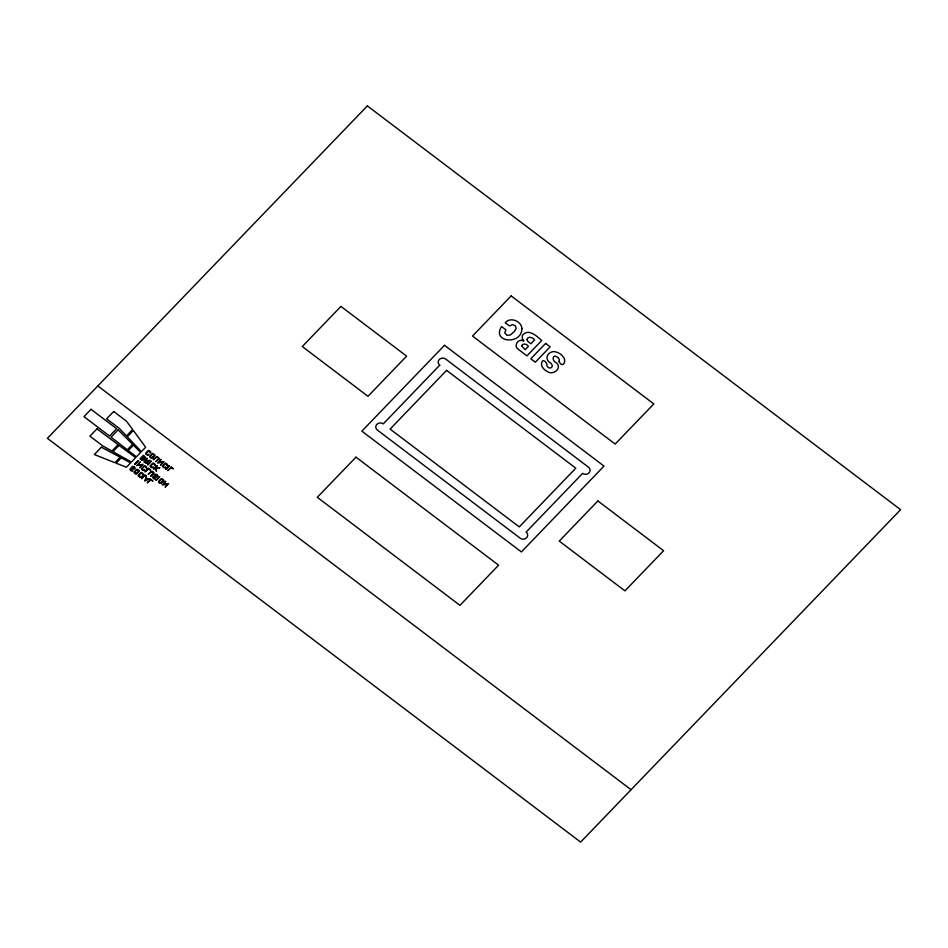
<?xml version="1.0" encoding="UTF-8"?>
<svg xmlns="http://www.w3.org/2000/svg" width="948" height="948" viewBox="0 0 948 948"><rect width="100%" height="100%" fill="white"/><g stroke="black" fill="none" stroke-linecap="round" stroke-linejoin="round"><path stroke-width="1.42" d="M154.18 455.561L152.083 457.611A1.327 1.185 -1.8 0 1 151.088 457.505A1.635 1.458 -1.8 0 1 150.72 457.256L150.542 457.043M134.628 472.104L136.749 469.912A1.268 1.126 -1.8 0 1 137.46 469.935L138.337 470.611A1.28 1.138 -1.8 0 1 138.491 471.227L136.37 473.431A1.327 1.185 -1.8 0 1 135.374 473.313A1.635 1.458 -1.8 0 1 135.019 473.064L134.829 472.851M150.341 456.296L152.462 454.104A1.268 1.126 -1.8 0 1 153.161 454.128L154.05 454.803M153.244 473.479L150.708 476.24L153.825 473.656A1.754 1.552 -1.8 0 0 153.777 472.531L152.284 471.405A1.766 1.576 -1.8 0 0 151.016 471.547L148.172 474.32L151.431 471.962A1.197 1.055 -1.8 0 1 152.308 471.938L153.173 472.59M141.536 476.595L141.062 476.252A1.197 1.067 -1.8 0 1 139.664 476.512L138.989 476.003A1.244 1.102 -1.8 0 1 138.799 475.398L140.92 473.076A1.209 1.067 -1.8 0 1 141.619 473.088L142.958 475.114M521.767 340.462C523.829 339.408 520.677 335.675 523.533 334.229C529.34 328.506 537.931 337.287 541.77 340.474L526.946 355.867L519.101 349.919A12.111 10.748 -1.8 0 1 518.532 349.457C513.389 346.707 517.478 339.455 521.554 340.451A5.333 4.74 -1.8 0 1 523.711 341.102L523.889 340.913A5.996 5.321 -1.8 0 1 522.585 339.277L522.632 339.396M141.975 459.709L143.207 459.045L141.927 457.694L140.802 458.856L141.75 459.579M558.822 361.283C562.709 368.63 565.956 361.946 564.214 358.38C562.448 355.026 559.012 352.62 555.35 351.791C550.669 350.404 544.626 355.879 547.849 360.441A11.909 10.57 -1.8 0 0 549.058 361.994C556.014 365.727 549.852 371.249 546.83 365.644C547.826 363.048 542.671 357.775 541.663 362.598C540.644 366.438 543.998 369.767 547.103 371.391C552.435 375.811 562.271 368.784 556.749 362.977C551.345 361.129 552.34 353.177 557.768 357.372M97.834 385.943L631.06 789.708M134.912 472.922A1.327 1.185 -1.8 0 1 134.723 472.163M141.536 476.607A1.742 1.541 -1.8 0 1 139.664 477.057L138.384 476.097A1.778 1.588 -1.8 0 1 138.195 475.232L140.778 472.542A1.695 1.505 -1.8 0 1 141.56 472.531L143.124 473.739A1.647 1.469 -1.8 0 1 142.958 475.114M153.173 472.59A1.209 1.067 -1.8 0 1 153.244 473.479M147.497 462.944A1.967 1.742 -1.8 0 0 147.781 462.624L147.852 462.517A1.458 1.304 -1.8 0 0 147.805 461.285L150.092 460.384L147.426 460.846L146.407 460.076L147.319 458.287L143.895 461.854L146.134 463.311A1.41 1.256 -1.8 0 0 147.272 463.11M150.625 457.114A1.327 1.185 -1.8 0 1 150.424 456.355M153.872 454.661A1.268 1.126 -1.8 0 1 154.014 455.277M557.614 357.586A3.555 3.152 -1.8 0 1 559.154 361.389M521.969 328.529C521.732 345.522 491.194 342.465 501.575 326.539L505.888 329.797L504.739 332.878L506.907 335.26L510.356 335L514.302 331.551L516.198 328.364L515.345 325.768L512.513 324.595L509.562 325.97L505.189 322.782C510.154 316.525 521.447 321.017 521.969 328.529M521.803 346.056L525.18 349.682L528.439 346.293C526.341 343.105 521.72 343.591 521.803 345.949M143.717 459.235L143.586 459.721A1.623 1.434 -1.8 0 1 143.302 460.053L141.963 460.278L139.972 458.879L143.397 455.324L145.601 457.54A1.244 1.114 -1.8 0 1 145.518 458.074L145.364 458.322A1.718 1.529 -1.8 0 1 145.08 458.607L143.717 459.235M527.029 339.609L527.799 341.363L530.856 343.78L534.601 339.882C532.776 336.99 527.396 336.03 527.029 339.609M147.414 461.866L146.419 462.802L144.724 461.83L146.051 460.455L147.414 461.866M146.039 467.565L146.336 468.431A1.647 1.469 -1.8 0 0 146.49 467.056L144.937 465.859A1.695 1.505 -1.8 0 0 144.155 465.859L141.572 468.549A1.778 1.588 -1.8 0 0 141.762 469.414L143.041 470.386A1.742 1.541 -1.8 0 0 144.914 469.924L144.44 469.568A1.197 1.067 -1.8 0 1 143.041 469.829L142.366 469.331A1.244 1.102 -1.8 0 1 142.164 468.727L144.286 466.392A1.209 1.067 -1.8 0 1 144.997 466.416L146.039 467.565M150.187 452.232L150.471 453.097A1.647 1.469 -1.8 0 0 150.637 451.722L149.073 450.525A1.695 1.505 -1.8 0 0 148.291 450.537L145.719 453.215A1.778 1.588 -1.8 0 0 145.909 454.08L147.189 455.052A1.742 1.541 -1.8 0 0 149.049 454.59L148.587 454.234A1.197 1.067 -1.8 0 1 147.177 454.495L146.502 453.997A1.244 1.102 -1.8 0 1 146.312 453.393L148.433 451.058A1.209 1.067 -1.8 0 1 149.144 451.082L150.187 452.232M154.654 464.852L154.951 465.717A1.647 1.469 -1.8 0 0 155.105 464.342L153.552 463.145A1.695 1.505 -1.8 0 0 152.77 463.157L150.187 465.835A1.778 1.588 -1.8 0 0 150.377 466.7L151.656 467.672A1.742 1.541 -1.8 0 0 153.517 467.21L153.055 466.854A1.197 1.067 -1.8 0 1 151.656 467.115L150.981 466.617A1.244 1.102 -1.8 0 1 150.779 466.013L152.901 463.679A1.209 1.067 -1.8 0 1 153.612 463.702L154.654 464.852M166.967 464.935L167.251 465.8A1.647 1.469 -1.8 0 0 167.417 464.437L165.853 463.228A1.695 1.505 -1.8 0 0 165.071 463.24L162.499 465.918A1.778 1.588 -1.8 0 0 162.689 466.783L163.968 467.755A1.742 1.541 -1.8 0 0 165.829 467.293L165.367 466.937A1.197 1.067 -1.8 0 1 163.957 467.21L163.281 466.7A1.244 1.102 -1.8 0 1 163.092 466.096L165.213 463.762A1.209 1.067 -1.8 0 1 165.924 463.785L166.967 464.935M130.646 469.272L130.966 470.007A1.991 1.766 -1.8 0 0 131.251 470.232L132.862 470.801A1.327 1.173 -1.8 0 1 132.258 471.002L131.334 470.86A2.346 2.086 -1.8 0 1 130.267 469.971L130.054 469.296A1.315 1.173 -1.8 0 1 130.208 468.75L130.611 468.312A1.209 1.078 -1.8 0 1 131.286 468.075L131.76 468.122A2.323 2.062 -1.8 0 1 132.21 468.265L134.083 468.739L134.106 467.281A2.24 1.991 -1.8 0 0 133.763 467.044L131.891 466.724A1.493 1.327 -1.8 0 1 133.206 466.286L134.118 466.641A3.152 2.797 -1.8 0 1 134.592 467.02L135.126 467.968A1.351 1.197 -1.8 0 1 134.983 468.679L130.658 469.189M153.422 477.282L153.742 478.017A1.991 1.766 -1.8 0 0 154.026 478.242L155.638 478.799A1.327 1.173 -1.8 0 1 155.034 479.013L154.109 478.87A2.346 2.086 -1.8 0 1 153.031 477.97L152.829 477.294A1.315 1.173 -1.8 0 1 152.972 476.749L153.375 476.323A1.209 1.078 -1.8 0 1 154.062 476.086L154.536 476.133A2.323 2.062 -1.8 0 1 154.986 476.275L156.858 476.737L156.87 475.292A2.24 1.991 -1.8 0 0 156.538 475.055L154.654 474.723A1.493 1.327 -1.8 0 1 155.97 474.296L156.882 474.64A3.152 2.797 -1.8 0 1 157.356 475.019L157.901 475.979A1.351 1.197 -1.8 0 1 157.747 476.69L153.434 477.2M145.008 457.6L143.966 458.382L142.283 457.315L143.504 456.047L145.008 457.6M139.095 471.286L136.536 473.953A1.825 1.612 -1.8 0 1 135.528 473.929L134.225 472.934A1.837 1.623 -1.8 0 1 134.024 472.057L136.583 469.39A1.754 1.564 -1.8 0 1 137.377 469.379L138.965 470.575A1.789 1.588 -1.8 0 1 139.095 471.286M154.797 455.478L152.237 458.145A1.825 1.612 -1.8 0 1 151.23 458.109L149.926 457.126A1.837 1.623 -1.8 0 1 149.737 456.249L152.296 453.582A1.754 1.564 -1.8 0 1 153.09 453.571L154.678 454.767A1.789 1.588 -1.8 0 1 154.797 455.478M163.66 480.648L161.101 483.314A1.825 1.612 -1.8 0 1 160.094 483.29L158.79 482.307A1.837 1.623 -1.8 0 1 158.6 481.43L161.16 478.752A1.754 1.564 -1.8 0 1 161.954 478.752L163.53 479.949A1.789 1.588 -1.8 0 1 163.66 480.648M163.056 480.6L160.935 482.793A1.327 1.185 -1.8 0 1 159.939 482.674A1.635 1.458 -1.8 0 1 159.584 482.425L159.394 482.224A1.315 1.161 -1.8 0 1 159.205 481.477L161.314 479.285A1.268 1.126 -1.8 0 1 162.025 479.309L162.914 479.972A1.28 1.138 -1.8 0 1 163.056 480.6M146.407 476.074L144.878 481.063L149.748 478.598L147.77 479.001L146.253 477.851L146.407 476.074M146.063 478.29L145.127 480.363L147.307 479.238L146.063 478.29M158.909 459.045L155.804 461.629L158.34 458.868A1.209 1.067 -1.8 0 0 158.269 457.979L157.404 457.327A1.197 1.055 -1.8 0 0 156.527 457.351L153.256 459.709L156.112 456.936A1.766 1.576 -1.8 0 1 157.38 456.794L158.873 457.92A1.754 1.552 -1.8 0 1 158.92 459.045M367.362 105.903L47.4 438.332L580.638 842.097L900.6 509.669L367.362 105.903M91.02 409.311L83.957 416.658L109.553 436.044L116.628 428.697L91.02 409.311M96.98 428.828L89.906 436.163L102.704 445.856L111.911 451.047L118.073 444.648L96.98 428.828M113.689 411.468L106.614 418.803L119.412 428.496L126.475 435.914L132.637 429.515L126.487 421.161L113.689 411.468M101.424 447.195L94.35 454.542L114.898 462.695L120.147 457.232L101.424 447.195M118.133 429.835L111.058 437.182L127.316 449.79L132.578 444.328L118.133 429.835M119.045 445.37L112.99 451.663L131.393 462.043L135.635 457.635L119.045 445.37M133.36 430.499L127.305 436.791L141.418 451.627L145.66 447.219L133.36 430.499M121.249 457.825L116.106 463.169L126.38 467.246L130.623 462.837L121.249 457.825M133.419 445.181L128.276 450.525L136.405 456.829L140.648 452.421L133.419 445.181M138.254 460.657L134.829 464.224L138.254 460.657M140.055 462.02L136.631 465.587L141.892 464.639L139.64 467.862L143.065 464.307L137.804 465.243L140.055 462.02M151.218 461.238L147.793 464.793L151.218 461.238M148.398 468.336L144.973 471.903L148.504 469.07L150.744 470.113L148.398 468.336M145.02 475.019L141.596 478.586L145.02 475.019M160.982 459.401L157.558 462.956L162.843 462.031L160.567 465.231L163.992 461.676L158.731 462.612L160.982 459.401M157.013 465.634L153.588 469.189L155.733 467.802L156.42 471.334L156.373 468.679L159.928 467.838L156.302 468.122L157.013 465.634M150.661 479.297L147.236 482.852L150.768 480.02L153.007 481.063L150.661 479.297M169.325 465.717L165.9 469.272L169.325 465.717M159.608 476.82L156.183 480.387L159.608 476.82M171.114 467.08L167.689 470.635L171.221 467.802L173.46 468.845L171.114 467.08M165.592 481.359L162.167 484.914L167.452 483.99L165.177 487.201L168.602 483.634L163.34 484.57L165.592 481.359M340.925 306.394L302.282 346.541L367.99 396.3L406.633 356.14L340.925 306.394M444.494 345.321L361.875 431.15L521.388 551.937L603.995 466.096L444.494 345.321M439.754 365.17L383.241 423.898A4.515 4.017 -1.8 0 0 376.866 424.36A4.515 4.017 -1.8 0 0 377.34 430.025L520.215 538.215A4.515 4.017 -1.8 0 0 526.59 537.741A4.515 4.017 -1.8 0 0 526.116 532.089L582.641 473.36A4.515 4.017 -1.8 0 0 589.016 472.886A4.515 4.017 -1.8 0 0 588.53 467.234L445.655 359.043A4.515 4.017 -1.8 0 0 439.279 359.517A4.515 4.017 -1.8 0 0 439.754 365.17M355.962 457.161L317.307 497.309L459.97 605.334L498.612 565.174L355.962 457.161M511.162 295.906L472.507 336.054L615.169 444.079L653.812 403.919L511.162 295.906M446.615 370.36L390.09 429.089L519.267 526.898L575.792 468.17L446.615 370.36M545.621 343.401L530.809 358.782L535.324 362.207L550.148 346.814L545.621 343.401M597.88 500.959L559.237 541.107L624.945 590.865L663.6 550.717L597.88 500.959"/></g></svg>
